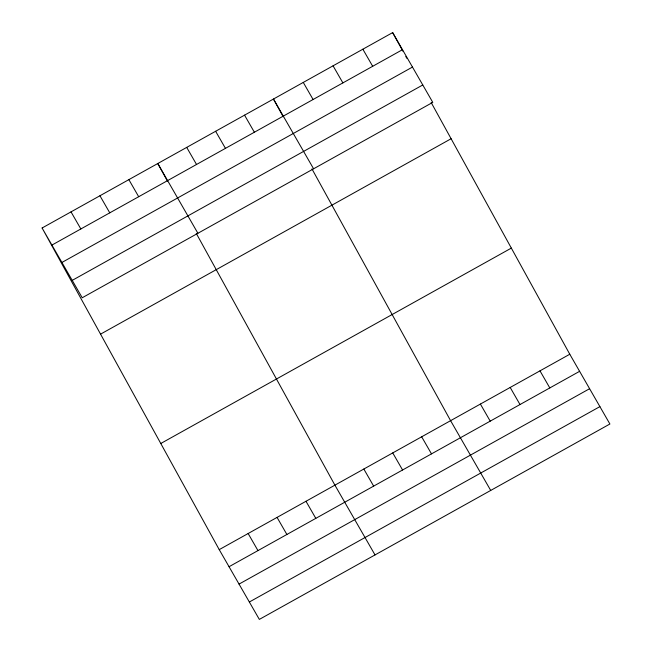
<?xml version="1.0" encoding="UTF-8"?>
<svg xmlns="http://www.w3.org/2000/svg" width="652" height="652" viewBox="0 0 652 652"><rect width="100%" height="100%" fill="white"/><g stroke="black" fill="none" stroke-linecap="round" stroke-linejoin="round"><path stroke-width="0.98" d="M42.103 227.996L392.659 32.6L432.773 102.364L82.217 297.76L42.103 227.996L219.227 549.636L259.341 619.4L609.897 424.004L569.783 354.24L431.143 102.478M51.924 245.079L402.48 49.682M61.916 262.463L412.48 67.066M72.217 280.376L422.781 84.972M100.555 334.142L451.111 138.737M160.775 443.499L511.331 248.102M219.227 549.636L569.783 354.24M229.048 566.718L579.604 371.322M239.04 584.102L589.604 388.706M249.341 602.016L599.905 406.612M362.862 49.21L372.683 66.292M539.986 370.849L549.807 387.932M333.066 65.819L342.887 82.902M510.19 387.459L520.011 404.542M303.27 82.429L313.09 99.503M480.394 404.069L490.214 421.143M313.588 168.795L273.473 99.039L283.212 116.724M490.712 490.434L450.597 420.679L311.949 168.909M244.549 115.16L254.37 132.234M421.673 436.799L431.494 453.873M215.625 131.28L225.453 148.354M392.748 452.92L402.577 469.994M186.708 147.401L196.529 164.475M363.832 469.041L373.653 486.115M197.898 233.277L157.784 163.522L167.531 181.207M375.022 554.917L334.908 485.161L196.268 233.392M128.868 179.642L138.689 196.717M305.992 501.282L315.812 518.356M99.943 195.763L109.764 212.837M277.067 517.403L286.888 534.477M71.019 211.876L80.848 228.958M248.143 533.515L257.964 550.598M392.659 32.6L402.887 51.174M405.813 56.479L406.783 58.248"/></g></svg>
